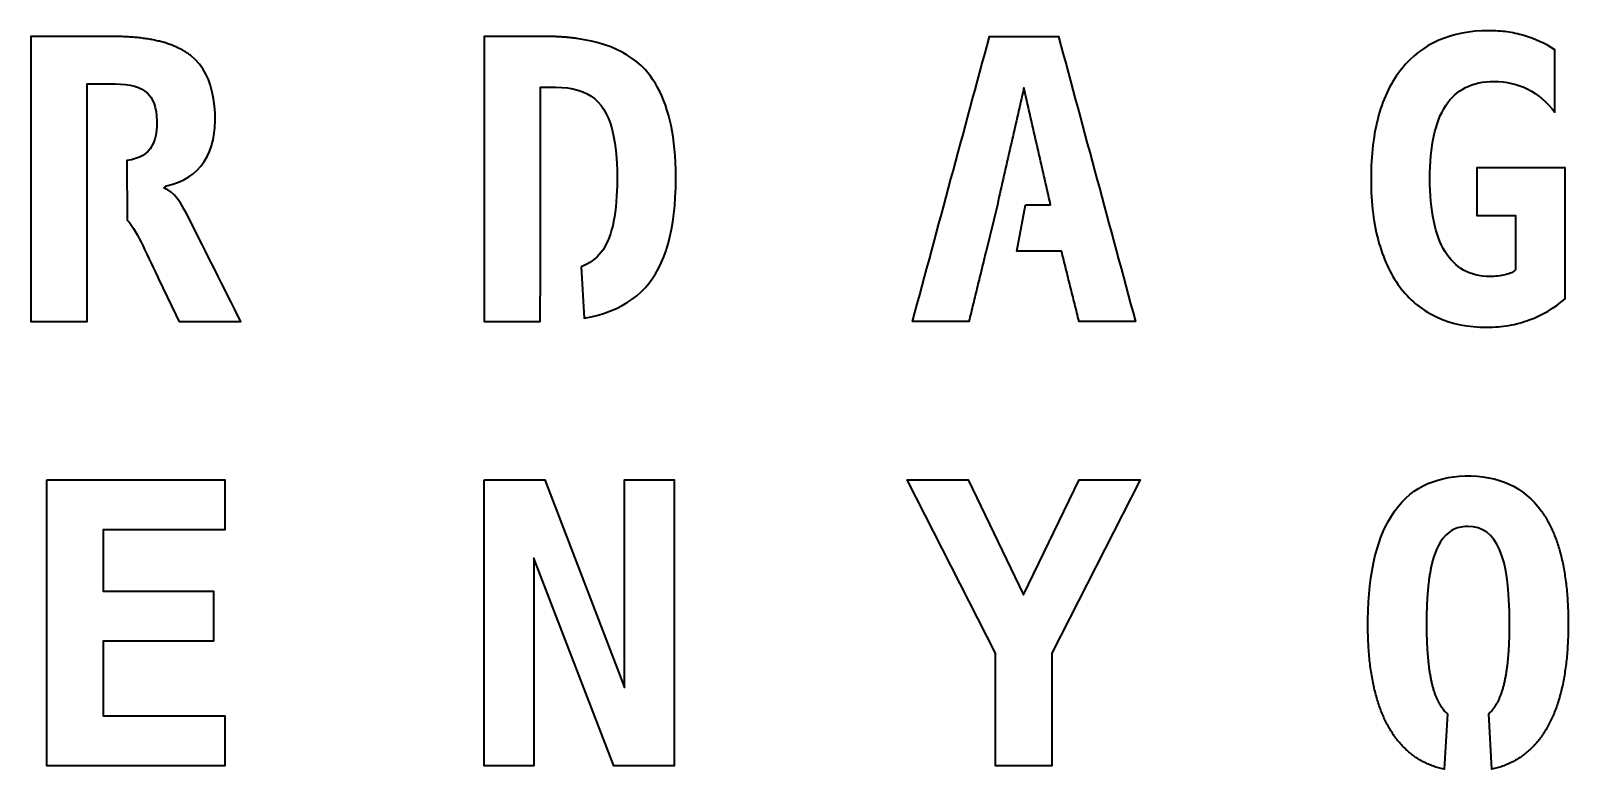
# Model space of a CAD drawing. Header units: inches. Extents: x 0 to 900, y -600 to 85.
# Drawn here: x 165.4 to 234.5, y -476.6 to -443.3 of the extents above; entities that cross this region are included whole.
import ezdxf

# ---------------------------------------------------------------- set-up
doc = ezdxf.new("R2010")
doc.units = ezdxf.units.IN
doc.header["$MEASUREMENT"] = 0
doc.layers.add('01_SNIJLIJNEN', color=7, linetype='Continuous')

msp = doc.modelspace()

# ---------------------------------------------------------------- linework, layer by layer
at = {"layer": '01_SNIJLIJNEN', "color": 5, "lineweight": 35, "true_color": 0x0000ff}
for points in [[(210.121, -451.156), (210.196, -451.156), (210.271, -451.156), (210.346, -451.156), (210.421, -451.156), (210.495, -451.156), (210.57, -451.156), (210.645, -451.156), (210.72, -451.156), (210.795, -451.156), (210.87, -451.156), (210.945, -451.156), (211.02, -451.156), (211.095, -451.156), (211.17, -451.156), (211.244, -451.156), (211.207, -450.991), (211.169, -450.827), (211.132, -450.663), (211.094, -450.499), (211.057, -450.335), (211.019, -450.171), (210.981, -450.007), (210.944, -449.843), (210.906, -449.679), (210.869, -449.515), (210.831, -449.351), (210.793, -449.187), (210.756, -449.023), (210.718, -448.859), (210.681, -448.695), (210.643, -448.531), (210.606, -448.367), (210.568, -448.203), (210.53, -448.039), (210.493, -447.875), (210.455, -447.711), (210.418, -447.547), (210.38, -447.383), (210.342, -447.219), (210.305, -447.055), (210.267, -446.891), (210.23, -446.726), (210.192, -446.562), (210.154, -446.398), (210.117, -446.234), (210.079, -446.07), (210.042, -445.906), (210.004, -446.07), (209.967, -446.234), (209.93, -446.398), (209.892, -446.562), (209.855, -446.726), (209.818, -446.891), (209.78, -447.055), (209.743, -447.219), (209.706, -447.383), (209.669, -447.547), (209.631, -447.711), (209.594, -447.875), (209.557, -448.039), (209.519, -448.203), (209.482, -448.367), (209.445, -448.531), (209.407, -448.695), (209.37, -448.859), (209.333, -449.023), (209.295, -449.187), (209.258, -449.351), (209.221, -449.515), (209.183, -449.679), (209.146, -449.843), (209.109, -450.007), (209.071, -450.171), (209.034, -450.335), (208.997, -450.499), (208.96, -450.663), (208.922, -450.827), (208.885, -450.991), (208.848, -451.156), (208.341, -453.243), (208.317, -453.342), (208.292, -453.441), (208.268, -453.54), (208.244, -453.639), (208.22, -453.739), (208.196, -453.838), (208.172, -453.937), (208.147, -454.036), (208.123, -454.135), (208.099, -454.234), (208.075, -454.333), (208.051, -454.432), (208.027, -454.531), (208.002, -454.63), (207.978, -454.729), (207.954, -454.828), (207.93, -454.927), (207.906, -455.026), (207.882, -455.125), (207.857, -455.225), (207.833, -455.324), (207.809, -455.423), (207.785, -455.522), (207.761, -455.621), (207.737, -455.72), (207.712, -455.819), (207.688, -455.918), (207.664, -456.017), (207.64, -456.116), (207.616, -456.215), (207.592, -456.314), (207.567, -456.413), (207.488, -456.413), (207.409, -456.413), (207.33, -456.413), (207.251, -456.413), (207.171, -456.413), (207.092, -456.413), (207.013, -456.413), (206.934, -456.413), (206.855, -456.413), (206.775, -456.413), (206.696, -456.413), (206.617, -456.413), (206.538, -456.413), (206.459, -456.413), (206.379, -456.413), (206.3, -456.413), (206.221, -456.413), (206.142, -456.413), (206.063, -456.413), (205.983, -456.413), (205.904, -456.413), (205.825, -456.413), (205.746, -456.413), (205.667, -456.413), (205.587, -456.413), (205.508, -456.413), (205.429, -456.413), (205.35, -456.413), (205.271, -456.413), (205.191, -456.413), (205.112, -456.413), (205.033, -456.413), (205.141, -456.013), (205.249, -455.612), (205.358, -455.211), (205.466, -454.81), (205.574, -454.409), (205.682, -454.008), (205.79, -453.607), (205.899, -453.207), (206.007, -452.806), (206.115, -452.405), (206.223, -452.004), (206.331, -451.603), (206.44, -451.202), (206.548, -450.802), (206.656, -450.401), (206.764, -450), (206.872, -449.599), (206.981, -449.198), (207.089, -448.798), (207.197, -448.397), (207.305, -447.996), (207.413, -447.595), (207.522, -447.194), (207.63, -446.793), (207.738, -446.393), (207.846, -445.992), (207.954, -445.591), (208.063, -445.19), (208.171, -444.789), (208.279, -444.388), (208.387, -443.987), (208.495, -443.587), (208.592, -443.587), (208.689, -443.587), (208.786, -443.587), (208.883, -443.587), (208.98, -443.587), (209.077, -443.587), (209.174, -443.587), (209.271, -443.587), (209.368, -443.587), (209.465, -443.587), (209.561, -443.587), (209.658, -443.587), (209.755, -443.587), (209.852, -443.587), (209.949, -443.587), (210.046, -443.587), (210.143, -443.587), (210.24, -443.587), (210.337, -443.587), (210.434, -443.587), (210.531, -443.587), (210.628, -443.587), (210.724, -443.587), (210.821, -443.587), (210.918, -443.587), (211.015, -443.587), (211.112, -443.587), (211.209, -443.587), (211.306, -443.587), (211.403, -443.587), (211.5, -443.587), (211.597, -443.587), (211.705, -443.987), (211.813, -444.388), (211.921, -444.789), (212.03, -445.19), (212.138, -445.591), (212.246, -445.992), (212.354, -446.393), (212.462, -446.793), (212.571, -447.194), (212.679, -447.595), (212.787, -447.996), (212.895, -448.397), (213.003, -448.798), (213.111, -449.198), (213.22, -449.599), (213.328, -450), (213.436, -450.401), (213.544, -450.802), (213.652, -451.202), (213.761, -451.603), (213.869, -452.004), (213.977, -452.405), (214.085, -452.806), (214.193, -453.207), (214.302, -453.607), (214.41, -454.008), (214.518, -454.409), (214.626, -454.81), (214.734, -455.211), (214.843, -455.612), (214.951, -456.013), (215.059, -456.413), (214.98, -456.413), (214.901, -456.413), (214.821, -456.413), (214.742, -456.413), (214.663, -456.413), (214.584, -456.413), (214.505, -456.413), (214.425, -456.413), (214.346, -456.413), (214.267, -456.413), (214.188, -456.413), (214.109, -456.413), (214.029, -456.413), (213.95, -456.413), (213.871, -456.413), (213.792, -456.413), (213.713, -456.413), (213.633, -456.413), (213.554, -456.413), (213.475, -456.413), (213.396, -456.413), (213.317, -456.413), (213.237, -456.413), (213.158, -456.413), (213.079, -456.413), (213, -456.413), (212.921, -456.413), (212.841, -456.413), (212.762, -456.413), (212.683, -456.413), (212.604, -456.413), (212.525, -456.413), (212.5, -456.314), (212.475, -456.215), (212.45, -456.116), (212.426, -456.017), (212.401, -455.918), (212.376, -455.819), (212.352, -455.72), (212.327, -455.621), (212.302, -455.522), (212.278, -455.423), (212.253, -455.324), (212.228, -455.225), (212.203, -455.125), (212.179, -455.026), (212.154, -454.927), (212.129, -454.828), (212.105, -454.729), (212.08, -454.63), (212.055, -454.531), (212.031, -454.432), (212.006, -454.333), (211.981, -454.234), (211.957, -454.135), (211.932, -454.036), (211.907, -453.937), (211.882, -453.838), (211.858, -453.739), (211.833, -453.639), (211.808, -453.54), (211.784, -453.441), (211.759, -453.342), (211.734, -453.243), (211.628, -453.243), (211.522, -453.243), (211.416, -453.243), (211.31, -453.243), (211.204, -453.243), (211.098, -453.243), (210.992, -453.243), (210.886, -453.243), (210.78, -453.243), (210.674, -453.243), (210.568, -453.243), (210.462, -453.243), (210.356, -453.243), (210.25, -453.243), (210.143, -453.243), (210.037, -453.243), (209.931, -453.243), (209.825, -453.243), (209.719, -453.243), (210.121, -451.156)], [(166.1, -463.541), (174.11, -463.541), (174.11, -465.78), (168.641, -465.78), (168.641, -468.554), (173.593, -468.554), (173.593, -470.793), (168.641, -470.793), (168.641, -474.161), (174.11, -474.161), (174.11, -476.4), (166.1, -476.4), (166.1, -463.541)], [(185.77, -463.541), (188.5, -463.541), (192.083, -472.886), (192.083, -463.541), (194.322, -463.541), (194.322, -476.4), (191.609, -476.4), (188.009, -467.055), (188.009, -476.4), (185.77, -476.4), (185.77, -463.541)], [(208.762, -471.336), (204.792, -463.541), (207.53, -463.541), (210.028, -468.709), (212.534, -463.541), (215.273, -463.541), (211.303, -471.336), (211.303, -476.4), (208.762, -476.4), (208.762, -471.336)]]:
    msp.add_lwpolyline(points, dxfattribs=at)
for points, knots in [([(171.361, -450.412), (171.361, -450.412), (171.54, -450.494), (171.54, -450.494), (171.54, -450.494), (171.699, -450.595), (171.699, -450.595), (171.699, -450.595), (171.832, -450.709), (171.832, -450.709), (171.832, -450.709), (171.97, -450.872), (171.97, -450.872), (171.97, -450.872), (172.107, -451.071), (172.107, -451.071), (172.107, -451.071), (172.193, -451.21), (172.193, -451.21), (172.193, -451.21), (172.284, -451.368), (172.284, -451.368), (172.284, -451.368), (172.381, -451.547), (172.381, -451.547), (172.381, -451.547), (172.484, -451.747), (172.484, -451.747), (172.484, -451.747), (172.655, -452.088), (172.655, -452.088), (172.655, -452.088), (172.8, -452.377), (172.8, -452.377), (172.8, -452.377), (172.945, -452.665), (172.945, -452.665), (172.945, -452.665), (173.09, -452.953), (173.09, -452.953), (173.09, -452.953), (173.235, -453.242), (173.235, -453.242), (173.235, -453.242), (173.38, -453.53), (173.38, -453.53), (173.38, -453.53), (173.525, -453.818), (173.525, -453.818), (173.525, -453.818), (173.67, -454.107), (173.67, -454.107), (173.67, -454.107), (173.815, -454.395), (173.815, -454.395), (173.815, -454.395), (173.96, -454.683), (173.96, -454.683), (173.96, -454.683), (174.105, -454.972), (174.105, -454.972), (174.105, -454.972), (174.25, -455.26), (174.25, -455.26), (174.25, -455.26), (174.395, -455.548), (174.395, -455.548), (174.395, -455.548), (174.54, -455.837), (174.54, -455.837), (174.54, -455.837), (174.685, -456.125), (174.685, -456.125), (174.685, -456.125), (174.83, -456.413), (174.83, -456.413), (174.83, -456.413), (172.047, -456.413), (172.047, -456.413), (172.047, -456.413), (171.95, -456.211), (171.95, -456.211), (171.95, -456.211), (171.853, -456.008), (171.853, -456.008), (171.853, -456.008), (171.757, -455.806), (171.757, -455.806), (171.757, -455.806), (171.66, -455.604), (171.66, -455.604), (171.66, -455.604), (171.563, -455.401), (171.563, -455.401), (171.563, -455.401), (171.467, -455.199), (171.467, -455.199), (171.467, -455.199), (171.37, -454.996), (171.37, -454.996), (171.37, -454.996), (171.273, -454.794), (171.273, -454.794), (171.273, -454.794), (171.177, -454.591), (171.177, -454.591), (171.177, -454.591), (171.08, -454.389), (171.08, -454.389), (171.08, -454.389), (170.983, -454.187), (170.983, -454.187), (170.983, -454.187), (170.887, -453.984), (170.887, -453.984), (170.887, -453.984), (170.79, -453.782), (170.79, -453.782), (170.79, -453.782), (170.693, -453.579), (170.693, -453.579), (170.693, -453.579), (170.597, -453.377), (170.597, -453.377), (170.597, -453.377), (170.5, -453.174), (170.5, -453.174), (170.5, -453.174), (170.429, -453.022), (170.429, -453.022), (170.429, -453.022), (170.345, -452.847), (170.345, -452.847), (170.345, -452.847), (170.275, -452.706), (170.275, -452.706), (170.275, -452.706), (170.184, -452.533), (170.184, -452.533), (170.184, -452.533), (170.093, -452.372), (170.093, -452.372), (170.093, -452.372), (170.001, -452.223), (170.001, -452.223), (170.001, -452.223), (169.908, -452.086), (169.908, -452.086), (169.908, -452.086), (169.815, -451.961), (169.815, -451.961), (169.815, -451.961), (169.722, -451.848), (169.722, -451.848), (169.722, -451.848), (169.705, -449.174), (169.705, -449.174), (169.705, -449.174), (169.91, -449.135), (169.91, -449.135), (169.91, -449.135), (170.097, -449.083), (170.097, -449.083), (170.097, -449.083), (170.265, -449.019), (170.265, -449.019), (170.265, -449.019), (170.415, -448.942), (170.415, -448.942), (170.415, -448.942), (170.545, -448.851), (170.545, -448.851), (170.545, -448.851), (170.653, -448.752), (170.653, -448.752), (170.653, -448.752), (170.746, -448.642), (170.746, -448.642), (170.746, -448.642), (170.827, -448.515), (170.827, -448.515), (170.827, -448.515), (170.898, -448.372), (170.898, -448.372), (170.898, -448.372), (170.958, -448.212), (170.958, -448.212), (170.958, -448.212), (171.003, -448.028), (171.003, -448.028), (171.003, -448.028), (171.033, -447.82), (171.033, -447.82), (171.033, -447.82), (171.047, -447.618), (171.047, -447.618), (171.047, -447.618), (171.05, -447.403), (171.05, -447.403), (171.05, -447.403), (171.039, -447.179), (171.039, -447.179), (171.039, -447.179), (171.015, -446.973), (171.015, -446.973), (171.015, -446.973), (170.976, -446.784), (170.976, -446.784), (170.976, -446.784), (170.924, -446.612), (170.924, -446.612), (170.924, -446.612), (170.858, -446.458), (170.858, -446.458), (170.858, -446.458), (170.777, -446.32), (170.777, -446.32), (170.777, -446.32), (170.732, -446.258), (170.732, -446.258), (170.732, -446.258), (170.631, -446.146), (170.631, -446.146), (170.631, -446.146), (170.513, -446.049), (170.513, -446.049), (170.513, -446.049), (170.376, -445.964), (170.376, -445.964), (170.376, -445.964), (170.221, -445.891), (170.221, -445.891), (170.221, -445.891), (170.048, -445.831), (170.048, -445.831), (170.048, -445.831), (169.857, -445.784), (169.857, -445.784), (169.857, -445.784), (169.647, -445.749), (169.647, -445.749), (169.647, -445.749), (169.419, -445.727), (169.419, -445.727), (169.419, -445.727), (169.173, -445.718), (169.173, -445.718), (169.173, -445.718), (168.996, -445.717), (168.996, -445.717), (168.996, -445.717), (168.922, -445.717), (168.922, -445.717), (168.922, -445.717), (167.914, -445.717), (167.914, -445.717), (167.914, -445.717), (167.914, -449.214), (167.914, -449.214), (167.914, -449.214), (167.914, -450.279), (167.914, -450.279), (167.914, -450.279), (167.914, -451.345), (167.914, -451.345), (167.914, -451.345), (167.914, -456.413), (167.914, -456.413), (167.914, -456.413), (165.38, -456.413), (165.38, -456.413), (165.38, -456.413), (165.38, -443.587), (165.38, -443.587), (165.38, -443.587), (168.353, -443.587), (168.353, -443.587), (168.353, -443.587), (168.582, -443.587), (168.582, -443.587), (168.582, -443.587), (168.811, -443.587), (168.811, -443.587), (168.811, -443.587), (169.04, -443.587), (169.04, -443.587), (169.143, -443.587), (169.244, -443.588), (169.343, -443.59), (169.443, -443.592), (169.541, -443.596), (169.636, -443.6), (169.732, -443.605), (169.826, -443.611), (169.919, -443.617), (170.011, -443.624), (170.101, -443.632), (170.19, -443.641), (170.278, -443.651), (170.365, -443.661), (170.45, -443.672), (170.535, -443.684), (170.618, -443.696), (170.7, -443.71), (170.781, -443.724), (170.861, -443.738), (170.938, -443.754), (171.016, -443.77), (171.092, -443.787), (171.166, -443.806), (171.24, -443.824), (171.312, -443.843), (171.383, -443.864), (171.453, -443.884), (171.522, -443.906), (171.589, -443.929), (171.656, -443.952), (171.721, -443.976), (171.784, -444.001), (171.847, -444.026), (171.909, -444.052), (171.968, -444.08), (172.028, -444.107), (172.086, -444.136), (172.142, -444.165), (172.198, -444.195), (172.252, -444.226), (172.304, -444.258), (172.356, -444.29), (172.407, -444.323), (172.456, -444.357), (172.504, -444.391), (172.551, -444.426), (172.596, -444.463), (172.596, -444.463), (172.79, -444.637), (172.79, -444.637), (172.79, -444.637), (172.964, -444.831), (172.964, -444.831), (172.964, -444.831), (173.118, -445.044), (173.118, -445.044), (173.118, -445.044), (173.254, -445.277), (173.254, -445.277), (173.254, -445.277), (173.37, -445.53), (173.37, -445.53), (173.37, -445.53), (173.466, -445.801), (173.466, -445.801), (173.466, -445.801), (173.544, -446.088), (173.544, -446.088), (173.544, -446.088), (173.604, -446.391), (173.604, -446.391), (173.604, -446.391), (173.644, -446.708), (173.644, -446.708), (173.644, -446.708), (173.666, -447.042), (173.666, -447.042), (173.666, -447.042), (173.67, -447.362), (173.67, -447.362), (173.67, -447.362), (173.655, -447.703), (173.655, -447.703), (173.655, -447.703), (173.631, -447.942), (173.631, -447.942), (173.631, -447.942), (173.581, -448.239), (173.581, -448.239), (173.581, -448.239), (173.511, -448.509), (173.511, -448.509), (173.511, -448.509), (173.421, -448.76), (173.421, -448.76), (173.421, -448.76), (173.311, -448.995), (173.311, -448.995), (173.311, -448.995), (173.179, -449.215), (173.179, -449.215), (173.179, -449.215), (173.026, -449.42), (173.026, -449.42), (173.026, -449.42), (172.862, -449.6), (172.862, -449.6), (172.862, -449.6), (172.681, -449.763), (172.681, -449.763), (172.681, -449.763), (172.482, -449.907), (172.482, -449.907), (172.482, -449.907), (172.266, -450.034), (172.266, -450.034), (172.266, -450.034), (172.028, -450.143), (172.028, -450.143), (172.028, -450.143), (171.766, -450.233), (171.766, -450.233), (171.766, -450.233), (171.48, -450.304), (171.48, -450.304), (171.48, -450.304), (171.361, -450.412), (171.361, -450.412)], [0, 0, 0, 0, 1, 1, 1, 2, 2, 2, 3, 3, 3, 4, 4, 4, 5, 5, 5, 6, 6, 6, 7, 7, 7, 8, 8, 8, 9, 9, 9, 10, 10, 10, 11, 11, 11, 12, 12, 12, 13, 13, 13, 14, 14, 14, 15, 15, 15, 16, 16, 16, 17, 17, 17, 18, 18, 18, 19, 19, 19, 20, 20, 20, 21, 21, 21, 22, 22, 22, 23, 23, 23, 24, 24, 24, 25, 25, 25, 26, 26, 26, 27, 27, 27, 28, 28, 28, 29, 29, 29, 30, 30, 30, 31, 31, 31, 32, 32, 32, 33, 33, 33, 34, 34, 34, 35, 35, 35, 36, 36, 36, 37, 37, 37, 38, 38, 38, 39, 39, 39, 40, 40, 40, 41, 41, 41, 42, 42, 42, 43, 43, 43, 44, 44, 44, 45, 45, 45, 46, 46, 46, 47, 47, 47, 48, 48, 48, 49, 49, 49, 50, 50, 50, 51, 51, 51, 52, 52, 52, 53, 53, 53, 54, 54, 54, 55, 55, 55, 56, 56, 56, 57, 57, 57, 58, 58, 58, 59, 59, 59, 60, 60, 60, 61, 61, 61, 62, 62, 62, 63, 63, 63, 64, 64, 64, 65, 65, 65, 66, 66, 66, 67, 67, 67, 68, 68, 68, 69, 69, 69, 70, 70, 70, 71, 71, 71, 72, 72, 72, 73, 73, 73, 74, 74, 74, 75, 75, 75, 76, 76, 76, 77, 77, 77, 78, 78, 78, 79, 79, 79, 80, 80, 80, 81, 81, 81, 82, 82, 82, 83, 83, 83, 84, 84, 84, 85, 85, 85, 86, 86, 86, 87, 87, 87, 88, 88, 88, 89, 89, 89, 90, 90, 90, 91, 91, 91, 92, 92, 92, 93, 93, 93, 94, 94, 94, 95, 95, 95, 96, 96, 96, 97, 97, 97, 98, 98, 98, 99, 99, 99, 100, 100, 100, 101, 101, 101, 102, 102, 102, 103, 103, 103, 104, 104, 104, 105, 105, 105, 106, 106, 106, 107, 107, 107, 108, 108, 108, 109, 109, 109, 110, 110, 110, 111, 111, 111, 112, 112, 112, 113, 113, 113, 114, 114, 114, 115, 115, 115, 116, 116, 116, 117, 117, 117, 118, 118, 118, 119, 119, 119, 120, 120, 120, 121, 121, 121, 122, 122, 122, 123, 123, 123, 124, 124, 124, 125, 125, 125, 126, 126, 126, 127, 127, 127, 128, 128, 128, 129, 129, 129, 130, 130, 130, 131, 131, 131, 132, 132, 132, 133, 133, 133, 134, 134, 134, 135, 135, 135, 136, 136, 136, 137, 137, 137, 138, 138, 138, 138]), ([(190.128, -453.946), (190.128, -453.946), (190.264, -453.891), (190.264, -453.891), (190.264, -453.891), (190.394, -453.828), (190.394, -453.828), (190.394, -453.828), (190.517, -453.758), (190.517, -453.758), (190.517, -453.758), (190.634, -453.68), (190.634, -453.68), (190.634, -453.68), (190.743, -453.595), (190.743, -453.595), (190.743, -453.595), (190.846, -453.503), (190.846, -453.503), (190.846, -453.503), (190.943, -453.403), (190.943, -453.403), (190.943, -453.403), (191.032, -453.296), (191.032, -453.296), (191.032, -453.296), (191.115, -453.182), (191.115, -453.182), (191.115, -453.182), (191.192, -453.059), (191.192, -453.059), (191.192, -453.059), (191.264, -452.925), (191.264, -452.925), (191.264, -452.925), (191.331, -452.782), (191.331, -452.782), (191.331, -452.782), (191.393, -452.628), (191.393, -452.628), (191.393, -452.628), (191.45, -452.464), (191.45, -452.464), (191.45, -452.464), (191.502, -452.289), (191.502, -452.289), (191.502, -452.289), (191.55, -452.105), (191.55, -452.105), (191.55, -452.105), (191.592, -451.91), (191.592, -451.91), (191.592, -451.91), (191.629, -451.706), (191.629, -451.706), (191.629, -451.706), (191.661, -451.491), (191.661, -451.491), (191.661, -451.491), (191.689, -451.265), (191.689, -451.265), (191.689, -451.265), (191.711, -451.03), (191.711, -451.03), (191.711, -451.03), (191.728, -450.784), (191.728, -450.784), (191.728, -450.784), (191.741, -450.528), (191.741, -450.528), (191.743, -450.485), (191.744, -450.441), (191.745, -450.397), (191.745, -450.397), (191.75, -450.125), (191.75, -450.125), (191.75, -450.125), (191.75, -449.848), (191.75, -449.848), (191.75, -449.848), (191.745, -449.578), (191.745, -449.578), (191.745, -449.578), (191.735, -449.319), (191.735, -449.319), (191.735, -449.319), (191.72, -449.07), (191.72, -449.07), (191.72, -449.07), (191.689, -448.716), (191.689, -448.716), (191.689, -448.716), (191.646, -448.384), (191.646, -448.384), (191.646, -448.384), (191.592, -448.074), (191.592, -448.074), (191.592, -448.074), (191.527, -447.788), (191.527, -447.788), (191.527, -447.788), (191.45, -447.524), (191.45, -447.524), (191.45, -447.524), (191.363, -447.282), (191.363, -447.282), (191.363, -447.282), (191.264, -447.064), (191.264, -447.064), (191.264, -447.064), (191.154, -446.868), (191.154, -446.868), (191.154, -446.868), (191.033, -446.694), (191.033, -446.694), (191.033, -446.694), (190.898, -446.537), (190.898, -446.537), (190.898, -446.537), (190.747, -446.398), (190.747, -446.398), (190.747, -446.398), (190.58, -446.274), (190.58, -446.274), (190.58, -446.274), (190.399, -446.167), (190.399, -446.167), (190.399, -446.167), (190.201, -446.077), (190.201, -446.077), (190.201, -446.077), (189.989, -446.002), (189.989, -446.002), (189.989, -446.002), (189.761, -445.945), (189.761, -445.945), (189.761, -445.945), (189.517, -445.904), (189.517, -445.904), (189.517, -445.904), (189.259, -445.879), (189.259, -445.879), (189.259, -445.879), (188.984, -445.871), (188.984, -445.871), (188.984, -445.871), (188.297, -445.871), (188.297, -445.871), (188.297, -445.871), (188.297, -446.129), (188.297, -446.129), (188.297, -446.129), (188.297, -446.387), (188.297, -446.387), (188.297, -446.387), (188.297, -446.645), (188.297, -446.645), (188.297, -446.645), (188.297, -446.903), (188.297, -446.903), (188.297, -446.903), (188.297, -447.161), (188.297, -447.161), (188.297, -447.161), (188.297, -447.419), (188.297, -447.419), (188.297, -447.419), (188.297, -447.677), (188.297, -447.677), (188.297, -447.677), (188.297, -447.935), (188.297, -447.935), (188.297, -447.935), (188.297, -448.193), (188.297, -448.193), (188.297, -448.193), (188.297, -448.451), (188.297, -448.451), (188.297, -448.451), (188.297, -448.709), (188.297, -448.709), (188.297, -448.709), (188.297, -448.967), (188.297, -448.967), (188.297, -448.967), (188.297, -449.225), (188.297, -449.225), (188.297, -449.225), (188.297, -449.483), (188.297, -449.483), (188.297, -449.483), (188.297, -449.741), (188.297, -449.741), (188.297, -449.741), (188.297, -449.999), (188.297, -449.999), (188.297, -449.999), (188.297, -450.257), (188.297, -450.257), (188.297, -450.257), (188.297, -450.515), (188.297, -450.515), (188.297, -450.515), (188.297, -450.773), (188.297, -450.773), (188.297, -450.773), (188.297, -451.031), (188.297, -451.031), (188.297, -451.031), (188.297, -451.289), (188.297, -451.289), (188.297, -451.289), (188.297, -451.547), (188.297, -451.547), (188.297, -451.547), (188.297, -451.805), (188.297, -451.805), (188.297, -451.805), (188.297, -452.063), (188.297, -452.063), (188.297, -452.063), (188.297, -452.321), (188.297, -452.321), (188.297, -452.321), (188.297, -452.579), (188.297, -452.579), (188.297, -452.579), (188.297, -452.837), (188.297, -452.837), (188.297, -452.837), (188.297, -453.095), (188.297, -453.095), (188.297, -453.095), (188.297, -453.353), (188.297, -453.353), (188.297, -453.353), (188.297, -453.611), (188.297, -453.611), (188.297, -453.611), (188.297, -453.869), (188.297, -453.869), (188.297, -453.869), (188.297, -454.127), (188.297, -454.127), (188.297, -454.127), (188.294, -456.414), (188.294, -456.414), (188.294, -456.414), (185.763, -456.412), (185.763, -456.412), (185.763, -456.412), (185.763, -443.586), (185.763, -443.586), (185.763, -443.586), (188.478, -443.586), (188.478, -443.586), (188.543, -443.586), (188.608, -443.586), (188.673, -443.587), (188.737, -443.588), (188.801, -443.589), (188.865, -443.591), (188.928, -443.593), (188.991, -443.596), (189.053, -443.599), (189.115, -443.602), (189.177, -443.605), (189.238, -443.609), (189.299, -443.613), (189.359, -443.617), (189.419, -443.622), (189.479, -443.627), (189.539, -443.632), (189.597, -443.638), (189.656, -443.644), (189.714, -443.65), (189.772, -443.657), (189.829, -443.664), (189.886, -443.671), (189.943, -443.679), (189.943, -443.679), (190.274, -443.732), (190.274, -443.732), (190.274, -443.732), (190.592, -443.796), (190.592, -443.796), (190.592, -443.796), (190.896, -443.872), (190.896, -443.872), (190.896, -443.872), (191.186, -443.959), (191.186, -443.959), (191.186, -443.959), (191.462, -444.058), (191.462, -444.058), (191.462, -444.058), (191.724, -444.169), (191.724, -444.169), (191.724, -444.169), (191.972, -444.292), (191.972, -444.292), (191.972, -444.292), (192.207, -444.426), (192.207, -444.426), (192.207, -444.426), (192.427, -444.572), (192.427, -444.572), (192.427, -444.572), (192.634, -444.73), (192.634, -444.73), (192.634, -444.73), (192.826, -444.899), (192.826, -444.899), (192.826, -444.899), (193.005, -445.08), (193.005, -445.08), (193.005, -445.08), (193.129, -445.223), (193.129, -445.223), (193.129, -445.223), (193.248, -445.374), (193.248, -445.374), (193.248, -445.374), (193.361, -445.534), (193.361, -445.534), (193.361, -445.534), (193.468, -445.702), (193.468, -445.702), (193.468, -445.702), (193.57, -445.878), (193.57, -445.878), (193.57, -445.878), (193.665, -446.062), (193.665, -446.062), (193.665, -446.062), (193.755, -446.255), (193.755, -446.255), (193.755, -446.255), (193.839, -446.457), (193.839, -446.457), (193.839, -446.457), (193.918, -446.667), (193.918, -446.667), (193.918, -446.667), (193.991, -446.885), (193.991, -446.885), (193.991, -446.885), (194.058, -447.111), (194.058, -447.111), (194.058, -447.111), (194.119, -447.347), (194.119, -447.347), (194.119, -447.347), (194.173, -447.592), (194.173, -447.592), (194.173, -447.592), (194.222, -447.846), (194.222, -447.846), (194.222, -447.846), (194.264, -448.11), (194.264, -448.11), (194.264, -448.11), (194.3, -448.383), (194.3, -448.383), (194.3, -448.383), (194.33, -448.665), (194.33, -448.665), (194.33, -448.665), (194.354, -448.956), (194.354, -448.956), (194.354, -448.956), (194.371, -449.257), (194.371, -449.257), (194.371, -449.257), (194.383, -449.567), (194.383, -449.567), (194.383, -449.567), (194.387, -449.779), (194.387, -449.779), (194.387, -449.779), (194.388, -449.995), (194.388, -449.995), (194.388, -449.995), (194.383, -450.411), (194.383, -450.411), (194.383, -450.411), (194.367, -450.814), (194.367, -450.814), (194.367, -450.814), (194.34, -451.201), (194.34, -451.201), (194.34, -451.201), (194.302, -451.574), (194.302, -451.574), (194.302, -451.574), (194.253, -451.932), (194.253, -451.932), (194.253, -451.932), (194.194, -452.275), (194.194, -452.275), (194.194, -452.275), (194.124, -452.604), (194.124, -452.604), (194.124, -452.604), (194.042, -452.918), (194.042, -452.918), (194.042, -452.918), (193.951, -453.217), (193.951, -453.217), (193.951, -453.217), (193.848, -453.502), (193.848, -453.502), (193.848, -453.502), (193.735, -453.771), (193.735, -453.771), (193.735, -453.771), (193.61, -454.027), (193.61, -454.027), (193.61, -454.027), (193.475, -454.267), (193.475, -454.267), (193.475, -454.267), (193.329, -454.493), (193.329, -454.493), (193.329, -454.493), (193.173, -454.704), (193.173, -454.704), (193.173, -454.704), (193.005, -454.9), (193.005, -454.9), (193.005, -454.9), (192.825, -455.083), (192.825, -455.083), (192.825, -455.083), (192.632, -455.255), (192.632, -455.255), (192.632, -455.255), (192.424, -455.414), (192.424, -455.414), (192.424, -455.414), (192.203, -455.562), (192.203, -455.562), (192.203, -455.562), (191.969, -455.698), (191.969, -455.698), (191.969, -455.698), (191.72, -455.822), (191.72, -455.822), (191.72, -455.822), (191.458, -455.934), (191.458, -455.934), (191.458, -455.934), (191.182, -456.034), (191.182, -456.034), (191.182, -456.034), (190.892, -456.123), (190.892, -456.123), (190.892, -456.123), (190.588, -456.2), (190.588, -456.2), (190.588, -456.2), (190.271, -456.265), (190.271, -456.265), (190.271, -456.265), (190.128, -453.946), (190.128, -453.946)], [0, 0, 0, 0, 1, 1, 1, 2, 2, 2, 3, 3, 3, 4, 4, 4, 5, 5, 5, 6, 6, 6, 7, 7, 7, 8, 8, 8, 9, 9, 9, 10, 10, 10, 11, 11, 11, 12, 12, 12, 13, 13, 13, 14, 14, 14, 15, 15, 15, 16, 16, 16, 17, 17, 17, 18, 18, 18, 19, 19, 19, 20, 20, 20, 21, 21, 21, 22, 22, 22, 23, 23, 23, 24, 24, 24, 25, 25, 25, 26, 26, 26, 27, 27, 27, 28, 28, 28, 29, 29, 29, 30, 30, 30, 31, 31, 31, 32, 32, 32, 33, 33, 33, 34, 34, 34, 35, 35, 35, 36, 36, 36, 37, 37, 37, 38, 38, 38, 39, 39, 39, 40, 40, 40, 41, 41, 41, 42, 42, 42, 43, 43, 43, 44, 44, 44, 45, 45, 45, 46, 46, 46, 47, 47, 47, 48, 48, 48, 49, 49, 49, 50, 50, 50, 51, 51, 51, 52, 52, 52, 53, 53, 53, 54, 54, 54, 55, 55, 55, 56, 56, 56, 57, 57, 57, 58, 58, 58, 59, 59, 59, 60, 60, 60, 61, 61, 61, 62, 62, 62, 63, 63, 63, 64, 64, 64, 65, 65, 65, 66, 66, 66, 67, 67, 67, 68, 68, 68, 69, 69, 69, 70, 70, 70, 71, 71, 71, 72, 72, 72, 73, 73, 73, 74, 74, 74, 75, 75, 75, 76, 76, 76, 77, 77, 77, 78, 78, 78, 79, 79, 79, 80, 80, 80, 81, 81, 81, 82, 82, 82, 83, 83, 83, 84, 84, 84, 85, 85, 85, 86, 86, 86, 87, 87, 87, 88, 88, 88, 89, 89, 89, 90, 90, 90, 91, 91, 91, 92, 92, 92, 93, 93, 93, 94, 94, 94, 95, 95, 95, 96, 96, 96, 97, 97, 97, 98, 98, 98, 99, 99, 99, 100, 100, 100, 101, 101, 101, 102, 102, 102, 103, 103, 103, 104, 104, 104, 105, 105, 105, 106, 106, 106, 107, 107, 107, 108, 108, 108, 109, 109, 109, 110, 110, 110, 111, 111, 111, 112, 112, 112, 113, 113, 113, 114, 114, 114, 115, 115, 115, 116, 116, 116, 117, 117, 117, 118, 118, 118, 119, 119, 119, 120, 120, 120, 121, 121, 121, 122, 122, 122, 123, 123, 123, 124, 124, 124, 125, 125, 125, 126, 126, 126, 127, 127, 127, 128, 128, 128, 129, 129, 129, 130, 130, 130, 131, 131, 131, 132, 132, 132, 133, 133, 133, 134, 134, 134, 135, 135, 135, 136, 136, 136, 137, 137, 137, 138, 138, 138, 139, 139, 139, 140, 140, 140, 141, 141, 141, 142, 142, 142, 143, 143, 143, 144, 144, 144, 145, 145, 145, 146, 146, 146, 147, 147, 147, 148, 148, 148, 149, 149, 149, 150, 150, 150, 151, 151, 151, 152, 152, 152, 153, 153, 153, 154, 154, 154, 155, 155, 155, 155]), ([(230.848, -456.671), (230.026, -456.671), (229.294, -456.526), (228.651, -456.235), (228.008, -455.946), (227.463, -455.514), (227.015, -454.939), (226.584, -454.388), (226.25, -453.705), (226.011, -452.89), (225.773, -452.074), (225.654, -451.107), (225.654, -449.987), (225.654, -448.919), (225.768, -447.972), (225.994, -447.145), (226.221, -446.318), (226.567, -445.618), (227.032, -445.043), (227.951, -443.901), (229.257, -443.329), (230.951, -443.329), (231.244, -443.329), (231.515, -443.347), (231.765, -443.381), (232.015, -443.416), (232.266, -443.47), (232.519, -443.545), (233.006, -443.688), (233.475, -443.901), (233.922, -444.182), (233.922, -444.182), (233.922, -446.998), (233.922, -446.998), (233.566, -446.539), (233.159, -446.192), (232.699, -445.956), (232.24, -445.727), (231.735, -445.612), (231.184, -445.612), (230.207, -445.612), (229.484, -445.974), (229.013, -446.697), (228.536, -447.432), (228.298, -448.529), (228.298, -449.987), (228.298, -450.705), (228.356, -451.338), (228.471, -451.886), (228.585, -452.435), (228.758, -452.898), (228.987, -453.277), (229.205, -453.633), (229.48, -453.907), (229.81, -454.1), (230.14, -454.292), (230.538, -454.388), (231.003, -454.388), (231.117, -454.388), (231.235, -454.383), (231.356, -454.371), (231.476, -454.36), (231.585, -454.34), (231.683, -454.311), (231.809, -454.282), (231.904, -454.25), (231.967, -454.216), (232.03, -454.181), (232.093, -454.142), (232.157, -454.095), (232.157, -454.095), (232.157, -451.641), (232.157, -451.641), (232.157, -451.641), (230.417, -451.641), (230.417, -451.641), (230.417, -451.641), (230.417, -449.505), (230.417, -449.505), (230.417, -449.505), (234.379, -449.505), (234.379, -449.505), (234.379, -449.505), (234.379, -455.396), (234.379, -455.396), (233.897, -455.809), (233.359, -456.125), (232.768, -456.343), (232.47, -456.452), (232.165, -456.534), (231.855, -456.589), (231.545, -456.643), (231.209, -456.671), (230.848, -456.671)], [0, 0, 0, 0, 1, 1, 1, 2, 2, 2, 3, 3, 3, 4, 4, 4, 5, 5, 5, 6, 6, 6, 7, 7, 7, 8, 8, 8, 9, 9, 9, 10, 10, 10, 11, 11, 11, 12, 12, 12, 13, 13, 13, 14, 14, 14, 15, 15, 15, 16, 16, 16, 17, 17, 17, 18, 18, 18, 19, 19, 19, 20, 20, 20, 21, 21, 21, 22, 22, 22, 23, 23, 23, 24, 24, 24, 25, 25, 25, 26, 26, 26, 27, 27, 27, 28, 28, 28, 29, 29, 29, 30, 30, 30, 31, 31, 31, 31]), ([(229.086, -474.064), (229.058, -474.039), (229.03, -474.014), (229.003, -473.987), (228.977, -473.959), (228.951, -473.931), (228.925, -473.901), (228.9, -473.871), (228.875, -473.84), (228.851, -473.808), (228.827, -473.775), (228.803, -473.742), (228.781, -473.706), (228.758, -473.671), (228.736, -473.635), (228.715, -473.597), (228.693, -473.559), (228.673, -473.52), (228.653, -473.479), (228.633, -473.438), (228.613, -473.396), (228.595, -473.353), (228.576, -473.31), (228.558, -473.266), (228.541, -473.22), (228.523, -473.174), (228.506, -473.127), (228.49, -473.077), (228.474, -473.028), (228.458, -472.977), (228.443, -472.924), (228.428, -472.871), (228.413, -472.817), (228.399, -472.761), (228.385, -472.705), (228.372, -472.647), (228.359, -472.587), (228.346, -472.528), (228.334, -472.467), (228.322, -472.404), (228.311, -472.341), (228.3, -472.276), (228.289, -472.21), (228.279, -472.144), (228.269, -472.076), (228.26, -472.006), (228.25, -471.937), (228.242, -471.865), (228.233, -471.792), (228.225, -471.719), (228.218, -471.645), (228.211, -471.568), (228.204, -471.492), (228.197, -471.414), (228.192, -471.334), (228.186, -471.254), (228.181, -471.173), (228.176, -471.09), (228.171, -471.007), (228.167, -470.922), (228.164, -470.835), (228.16, -470.749), (228.157, -470.661), (228.155, -470.571), (228.153, -470.481), (228.151, -470.389), (228.15, -470.296), (228.149, -470.203), (228.148, -470.108), (228.148, -470.011), (228.148, -469.915), (228.149, -469.82), (228.15, -469.727), (228.151, -469.634), (228.153, -469.543), (228.155, -469.453), (228.157, -469.364), (228.16, -469.276), (228.164, -469.19), (228.167, -469.104), (228.171, -469.019), (228.176, -468.936), (228.181, -468.853), (228.186, -468.772), (228.192, -468.693), (228.197, -468.613), (228.204, -468.535), (228.211, -468.459), (228.218, -468.383), (228.225, -468.308), (228.233, -468.236), (228.242, -468.163), (228.25, -468.092), (228.26, -468.022), (228.269, -467.953), (228.279, -467.885), (228.289, -467.819), (228.3, -467.753), (228.311, -467.688), (228.322, -467.626), (228.334, -467.563), (228.346, -467.502), (228.359, -467.443), (228.372, -467.383), (228.385, -467.325), (228.399, -467.269), (228.413, -467.213), (228.428, -467.159), (228.443, -467.106), (228.458, -467.054), (228.474, -467.003), (228.49, -466.953), (228.49, -466.953), (228.595, -466.678), (228.595, -466.678), (228.595, -466.678), (228.683, -466.493), (228.683, -466.493), (228.683, -466.493), (228.779, -466.327), (228.779, -466.327), (228.779, -466.327), (228.884, -466.178), (228.884, -466.178), (228.884, -466.178), (228.997, -466.047), (228.997, -466.047), (228.997, -466.047), (229.119, -465.934), (229.119, -465.934), (229.119, -465.934), (229.25, -465.839), (229.25, -465.839), (229.25, -465.839), (229.392, -465.762), (229.392, -465.762), (229.392, -465.762), (229.546, -465.704), (229.546, -465.704), (229.546, -465.704), (229.711, -465.664), (229.711, -465.664), (229.711, -465.664), (229.888, -465.642), (229.888, -465.642), (229.888, -465.642), (230.012, -465.638), (230.012, -465.638), (230.012, -465.638), (230.249, -465.654), (230.249, -465.654), (230.249, -465.654), (230.469, -465.703), (230.469, -465.703), (230.469, -465.703), (230.672, -465.784), (230.672, -465.784), (230.672, -465.784), (230.859, -465.898), (230.859, -465.898), (230.859, -465.898), (231.028, -466.044), (231.028, -466.044), (231.028, -466.044), (231.182, -466.223), (231.182, -466.223), (231.182, -466.223), (231.318, -466.434), (231.318, -466.434), (231.318, -466.434), (231.438, -466.678), (231.438, -466.678), (231.438, -466.678), (231.543, -466.953), (231.543, -466.953), (231.543, -466.953), (231.634, -467.269), (231.634, -467.269), (231.634, -467.269), (231.711, -467.626), (231.711, -467.626), (231.711, -467.626), (231.773, -468.022), (231.773, -468.022), (231.773, -468.022), (231.822, -468.459), (231.822, -468.459), (231.822, -468.459), (231.857, -468.936), (231.857, -468.936), (231.857, -468.936), (231.878, -469.453), (231.878, -469.453), (231.881, -469.543), (231.882, -469.634), (231.883, -469.727), (231.885, -469.82), (231.885, -469.915), (231.885, -470.011), (231.885, -470.108), (231.885, -470.203), (231.883, -470.296), (231.882, -470.389), (231.881, -470.481), (231.878, -470.571), (231.876, -470.661), (231.873, -470.749), (231.869, -470.835), (231.866, -470.922), (231.862, -471.007), (231.857, -471.09), (231.853, -471.173), (231.847, -471.254), (231.842, -471.334), (231.836, -471.414), (231.829, -471.492), (231.822, -471.568), (231.815, -471.645), (231.808, -471.719), (231.8, -471.792), (231.792, -471.865), (231.783, -471.937), (231.773, -472.006), (231.764, -472.076), (231.754, -472.144), (231.744, -472.21), (231.733, -472.276), (231.722, -472.341), (231.711, -472.404), (231.699, -472.467), (231.687, -472.528), (231.674, -472.587), (231.661, -472.647), (231.648, -472.705), (231.634, -472.761), (231.62, -472.817), (231.605, -472.871), (231.59, -472.924), (231.575, -472.977), (231.559, -473.028), (231.543, -473.077), (231.527, -473.127), (231.51, -473.174), (231.492, -473.22), (231.475, -473.266), (231.457, -473.31), (231.438, -473.353), (231.42, -473.396), (231.4, -473.438), (231.38, -473.479), (231.36, -473.52), (231.34, -473.559), (231.318, -473.597), (231.297, -473.635), (231.275, -473.671), (231.252, -473.706), (231.229, -473.742), (231.206, -473.775), (231.182, -473.808), (231.158, -473.84), (231.133, -473.871), (231.107, -473.901), (231.082, -473.931), (231.055, -473.959), (231.028, -473.987), (231.001, -474.014), (230.974, -474.039), (230.946, -474.064), (230.946, -474.064), (231.085, -476.561), (231.085, -476.561), (231.127, -476.552), (231.168, -476.542), (231.208, -476.532), (231.249, -476.522), (231.289, -476.511), (231.329, -476.5), (231.369, -476.489), (231.408, -476.477), (231.447, -476.464), (231.486, -476.452), (231.525, -476.439), (231.563, -476.425), (231.601, -476.412), (231.639, -476.398), (231.676, -476.383), (231.713, -476.368), (231.75, -476.353), (231.787, -476.337), (231.823, -476.321), (231.859, -476.305), (231.895, -476.288), (231.931, -476.271), (231.966, -476.253), (232.001, -476.235), (232.036, -476.217), (232.071, -476.199), (232.105, -476.18), (232.139, -476.161), (232.173, -476.141), (232.206, -476.121), (232.239, -476.101), (232.272, -476.08), (232.305, -476.059), (232.338, -476.038), (232.37, -476.017), (232.402, -475.995), (232.434, -475.973), (232.465, -475.95), (232.497, -475.927), (232.528, -475.904), (232.558, -475.88), (232.589, -475.856), (232.619, -475.832), (232.649, -475.808), (232.679, -475.783), (232.709, -475.758), (232.738, -475.732), (232.767, -475.706), (232.796, -475.68), (232.824, -475.653), (232.852, -475.626), (232.881, -475.599), (232.908, -475.572), (232.936, -475.544), (232.963, -475.516), (232.99, -475.487), (233.017, -475.458), (233.044, -475.429), (233.07, -475.4), (233.096, -475.37), (233.122, -475.34), (233.147, -475.309), (233.172, -475.278), (233.197, -475.247), (233.222, -475.215), (233.247, -475.183), (233.271, -475.151), (233.295, -475.119), (233.319, -475.086), (233.342, -475.053), (233.366, -475.019), (233.389, -474.985), (233.436, -474.915), (233.482, -474.842), (233.526, -474.768), (233.57, -474.693), (233.613, -474.616), (233.654, -474.538), (233.696, -474.459), (233.736, -474.378), (233.774, -474.295), (233.812, -474.212), (233.849, -474.127), (233.885, -474.04), (233.92, -473.953), (233.954, -473.864), (233.987, -473.773), (234.019, -473.682), (234.05, -473.589), (234.08, -473.494), (234.109, -473.399), (234.137, -473.301), (234.164, -473.202), (234.19, -473.103), (234.216, -473.001), (234.239, -472.898), (234.263, -472.794), (234.285, -472.689), (234.306, -472.581), (234.326, -472.474), (234.345, -472.364), (234.363, -472.252), (234.381, -472.141), (234.397, -472.027), (234.412, -471.911), (234.427, -471.795), (234.44, -471.677), (234.452, -471.557), (234.464, -471.438), (234.474, -471.316), (234.483, -471.192), (234.492, -471.068), (234.499, -470.941), (234.505, -470.813), (234.511, -470.685), (234.515, -470.555), (234.518, -470.423), (234.521, -470.29), (234.523, -470.156), (234.523, -470.02), (234.523, -469.883), (234.521, -469.748), (234.518, -469.615), (234.515, -469.482), (234.511, -469.351), (234.505, -469.222), (234.499, -469.093), (234.492, -468.967), (234.483, -468.842), (234.474, -468.718), (234.464, -468.595), (234.452, -468.475), (234.44, -468.355), (234.427, -468.236), (234.412, -468.12), (234.397, -468.004), (234.381, -467.89), (234.363, -467.778), (234.345, -467.666), (234.326, -467.556), (234.306, -467.448), (234.285, -467.34), (234.263, -467.235), (234.239, -467.131), (234.216, -467.027), (234.19, -466.926), (234.164, -466.826), (234.137, -466.727), (234.109, -466.629), (234.08, -466.534), (234.05, -466.439), (234.019, -466.346), (233.987, -466.255), (233.954, -466.164), (233.92, -466.075), (233.885, -465.988), (233.849, -465.901), (233.812, -465.816), (233.774, -465.733), (233.736, -465.651), (233.696, -465.57), (233.654, -465.491), (233.613, -465.413), (233.57, -465.336), (233.526, -465.262), (233.482, -465.188), (233.436, -465.116), (233.389, -465.045), (233.365, -465.011), (233.341, -464.976), (233.317, -464.943), (233.317, -464.943), (233.166, -464.747), (233.166, -464.747), (233.166, -464.747), (233.007, -464.564), (233.007, -464.564), (233.007, -464.564), (232.84, -464.394), (232.84, -464.394), (232.84, -464.394), (232.664, -464.237), (232.664, -464.237), (232.664, -464.237), (232.479, -464.092), (232.479, -464.092), (232.479, -464.092), (232.286, -463.961), (232.286, -463.961), (232.286, -463.961), (232.084, -463.842), (232.084, -463.842), (232.084, -463.842), (231.873, -463.735), (231.873, -463.735), (231.873, -463.735), (231.654, -463.642), (231.654, -463.642), (231.654, -463.642), (231.426, -463.562), (231.426, -463.562), (231.426, -463.562), (231.189, -463.496), (231.189, -463.496), (231.189, -463.496), (230.943, -463.443), (230.943, -463.443), (230.943, -463.443), (230.688, -463.403), (230.688, -463.403), (230.688, -463.403), (230.424, -463.376), (230.424, -463.376), (230.424, -463.376), (230.152, -463.363), (230.152, -463.363), (230.152, -463.363), (229.881, -463.363), (229.881, -463.363), (229.881, -463.363), (229.623, -463.375), (229.623, -463.375), (229.623, -463.375), (229.372, -463.4), (229.372, -463.4), (229.372, -463.4), (229.126, -463.437), (229.126, -463.437), (229.126, -463.437), (228.887, -463.487), (228.887, -463.487), (228.887, -463.487), (228.655, -463.548), (228.655, -463.548), (228.655, -463.548), (228.428, -463.622), (228.428, -463.622), (228.428, -463.622), (228.208, -463.709), (228.208, -463.709), (228.208, -463.709), (227.995, -463.808), (227.995, -463.808), (227.995, -463.808), (227.789, -463.922), (227.789, -463.922), (227.789, -463.922), (227.592, -464.052), (227.592, -464.052), (227.592, -464.052), (227.403, -464.196), (227.403, -464.196), (227.403, -464.196), (227.222, -464.356), (227.222, -464.356), (227.222, -464.356), (227.049, -464.532), (227.049, -464.532), (227.049, -464.532), (226.885, -464.722), (226.885, -464.722), (226.885, -464.722), (226.728, -464.928), (226.728, -464.928), (226.728, -464.928), (226.582, -465.146), (226.582, -465.146), (226.582, -465.146), (226.448, -465.372), (226.448, -465.372), (226.448, -465.372), (226.322, -465.611), (226.322, -465.611), (226.322, -465.611), (226.205, -465.862), (226.205, -465.862), (226.205, -465.862), (226.098, -466.124), (226.098, -466.124), (226.098, -466.124), (226, -466.399), (226, -466.399), (226, -466.399), (225.911, -466.685), (225.911, -466.685), (225.911, -466.685), (225.831, -466.984), (225.831, -466.984), (225.831, -466.984), (225.76, -467.294), (225.76, -467.294), (225.76, -467.294), (225.698, -467.617), (225.698, -467.617), (225.698, -467.617), (225.644, -467.952), (225.644, -467.952), (225.644, -467.952), (225.6, -468.3), (225.6, -468.3), (225.6, -468.3), (225.565, -468.66), (225.565, -468.66), (225.565, -468.66), (225.538, -469.033), (225.538, -469.033), (225.538, -469.033), (225.52, -469.418), (225.52, -469.418), (225.52, -469.418), (225.512, -469.816), (225.512, -469.816), (225.511, -469.883), (225.51, -469.951), (225.51, -470.02), (225.51, -470.156), (225.512, -470.291), (225.515, -470.424), (225.518, -470.556), (225.522, -470.687), (225.528, -470.815), (225.534, -470.944), (225.542, -471.07), (225.551, -471.194), (225.56, -471.319), (225.57, -471.441), (225.582, -471.561), (225.594, -471.681), (225.607, -471.8), (225.622, -471.916), (225.637, -472.032), (225.653, -472.146), (225.671, -472.258), (225.689, -472.369), (225.708, -472.479), (225.729, -472.587), (225.75, -472.695), (225.772, -472.801), (225.796, -472.904), (225.82, -473.008), (225.845, -473.109), (225.872, -473.209), (225.899, -473.308), (225.927, -473.406), (225.957, -473.501), (225.987, -473.596), (226.018, -473.69), (226.051, -473.781), (226.083, -473.872), (226.118, -473.961), (226.153, -474.048), (226.189, -474.135), (226.226, -474.221), (226.265, -474.303), (226.303, -474.386), (226.344, -474.467), (226.385, -474.546), (226.427, -474.625), (226.47, -474.702), (226.515, -474.776), (226.559, -474.851), (226.605, -474.923), (226.653, -474.994), (226.676, -475.028), (226.699, -475.061), (226.722, -475.093), (226.745, -475.126), (226.769, -475.158), (226.793, -475.19), (226.817, -475.222), (226.841, -475.253), (226.866, -475.284), (226.891, -475.314), (226.916, -475.345), (226.942, -475.374), (226.967, -475.404), (226.993, -475.433), (227.019, -475.462), (227.046, -475.491), (227.072, -475.519), (227.1, -475.547), (227.127, -475.575), (227.154, -475.602), (227.182, -475.629), (227.21, -475.656), (227.238, -475.682), (227.266, -475.708), (227.295, -475.734), (227.324, -475.759), (227.353, -475.784), (227.382, -475.809), (227.412, -475.834), (227.442, -475.857), (227.472, -475.881), (227.503, -475.905), (227.533, -475.928), (227.564, -475.951), (227.595, -475.973), (227.627, -475.995), (227.658, -476.017), (227.69, -476.039), (227.723, -476.06), (227.755, -476.081), (227.788, -476.101), (227.821, -476.121), (227.854, -476.141), (227.887, -476.161), (227.921, -476.18), (227.955, -476.199), (227.989, -476.217), (228.023, -476.235), (228.058, -476.253), (228.093, -476.271), (228.128, -476.288), (228.164, -476.305), (228.2, -476.321), (228.236, -476.337), (228.272, -476.353), (228.309, -476.368), (228.346, -476.383), (228.383, -476.398), (228.421, -476.412), (228.459, -476.425), (228.497, -476.439), (228.535, -476.452), (228.574, -476.464), (228.613, -476.477), (228.652, -476.489), (228.692, -476.5), (228.731, -476.511), (228.772, -476.522), (228.812, -476.532), (228.853, -476.542), (228.894, -476.552), (228.935, -476.561), (228.935, -476.561), (229.086, -474.064), (229.086, -474.064)], [0, 0, 0, 0, 1, 1, 1, 2, 2, 2, 3, 3, 3, 4, 4, 4, 5, 5, 5, 6, 6, 6, 7, 7, 7, 8, 8, 8, 9, 9, 9, 10, 10, 10, 11, 11, 11, 12, 12, 12, 13, 13, 13, 14, 14, 14, 15, 15, 15, 16, 16, 16, 17, 17, 17, 18, 18, 18, 19, 19, 19, 20, 20, 20, 21, 21, 21, 22, 22, 22, 23, 23, 23, 24, 24, 24, 25, 25, 25, 26, 26, 26, 27, 27, 27, 28, 28, 28, 29, 29, 29, 30, 30, 30, 31, 31, 31, 32, 32, 32, 33, 33, 33, 34, 34, 34, 35, 35, 35, 36, 36, 36, 37, 37, 37, 38, 38, 38, 39, 39, 39, 40, 40, 40, 41, 41, 41, 42, 42, 42, 43, 43, 43, 44, 44, 44, 45, 45, 45, 46, 46, 46, 47, 47, 47, 48, 48, 48, 49, 49, 49, 50, 50, 50, 51, 51, 51, 52, 52, 52, 53, 53, 53, 54, 54, 54, 55, 55, 55, 56, 56, 56, 57, 57, 57, 58, 58, 58, 59, 59, 59, 60, 60, 60, 61, 61, 61, 62, 62, 62, 63, 63, 63, 64, 64, 64, 65, 65, 65, 66, 66, 66, 67, 67, 67, 68, 68, 68, 69, 69, 69, 70, 70, 70, 71, 71, 71, 72, 72, 72, 73, 73, 73, 74, 74, 74, 75, 75, 75, 76, 76, 76, 77, 77, 77, 78, 78, 78, 79, 79, 79, 80, 80, 80, 81, 81, 81, 82, 82, 82, 83, 83, 83, 84, 84, 84, 85, 85, 85, 86, 86, 86, 87, 87, 87, 88, 88, 88, 89, 89, 89, 90, 90, 90, 91, 91, 91, 92, 92, 92, 93, 93, 93, 94, 94, 94, 95, 95, 95, 96, 96, 96, 97, 97, 97, 98, 98, 98, 99, 99, 99, 100, 100, 100, 101, 101, 101, 102, 102, 102, 103, 103, 103, 104, 104, 104, 105, 105, 105, 106, 106, 106, 107, 107, 107, 108, 108, 108, 109, 109, 109, 110, 110, 110, 111, 111, 111, 112, 112, 112, 113, 113, 113, 114, 114, 114, 115, 115, 115, 116, 116, 116, 117, 117, 117, 118, 118, 118, 119, 119, 119, 120, 120, 120, 121, 121, 121, 122, 122, 122, 123, 123, 123, 124, 124, 124, 125, 125, 125, 126, 126, 126, 127, 127, 127, 128, 128, 128, 129, 129, 129, 130, 130, 130, 131, 131, 131, 132, 132, 132, 133, 133, 133, 134, 134, 134, 135, 135, 135, 136, 136, 136, 137, 137, 137, 138, 138, 138, 139, 139, 139, 140, 140, 140, 141, 141, 141, 142, 142, 142, 143, 143, 143, 144, 144, 144, 145, 145, 145, 146, 146, 146, 147, 147, 147, 148, 148, 148, 149, 149, 149, 150, 150, 150, 151, 151, 151, 152, 152, 152, 153, 153, 153, 154, 154, 154, 155, 155, 155, 156, 156, 156, 157, 157, 157, 158, 158, 158, 159, 159, 159, 160, 160, 160, 161, 161, 161, 162, 162, 162, 163, 163, 163, 164, 164, 164, 165, 165, 165, 166, 166, 166, 167, 167, 167, 168, 168, 168, 169, 169, 169, 170, 170, 170, 171, 171, 171, 172, 172, 172, 173, 173, 173, 174, 174, 174, 175, 175, 175, 176, 176, 176, 177, 177, 177, 178, 178, 178, 179, 179, 179, 180, 180, 180, 181, 181, 181, 182, 182, 182, 183, 183, 183, 184, 184, 184, 185, 185, 185, 186, 186, 186, 187, 187, 187, 188, 188, 188, 189, 189, 189, 190, 190, 190, 191, 191, 191, 192, 192, 192, 193, 193, 193, 194, 194, 194, 195, 195, 195, 196, 196, 196, 197, 197, 197, 198, 198, 198, 199, 199, 199, 200, 200, 200, 201, 201, 201, 202, 202, 202, 203, 203, 203, 204, 204, 204, 205, 205, 205, 206, 206, 206, 207, 207, 207, 208, 208, 208, 209, 209, 209, 210, 210, 210, 211, 211, 211, 212, 212, 212, 213, 213, 213, 214, 214, 214, 215, 215, 215, 216, 216, 216, 217, 217, 217, 218, 218, 218, 219, 219, 219, 220, 220, 220, 221, 221, 221, 222, 222, 222, 223, 223, 223, 224, 224, 224, 225, 225, 225, 226, 226, 226, 227, 227, 227, 228, 228, 228, 229, 229, 229, 230, 230, 230, 231, 231, 231, 232, 232, 232, 233, 233, 233, 234, 234, 234, 235, 235, 235, 236, 236, 236, 236])]:
    msp.add_open_spline(points, degree=3, knots=knots, dxfattribs=at)

doc.saveas('drawing.dxf')
